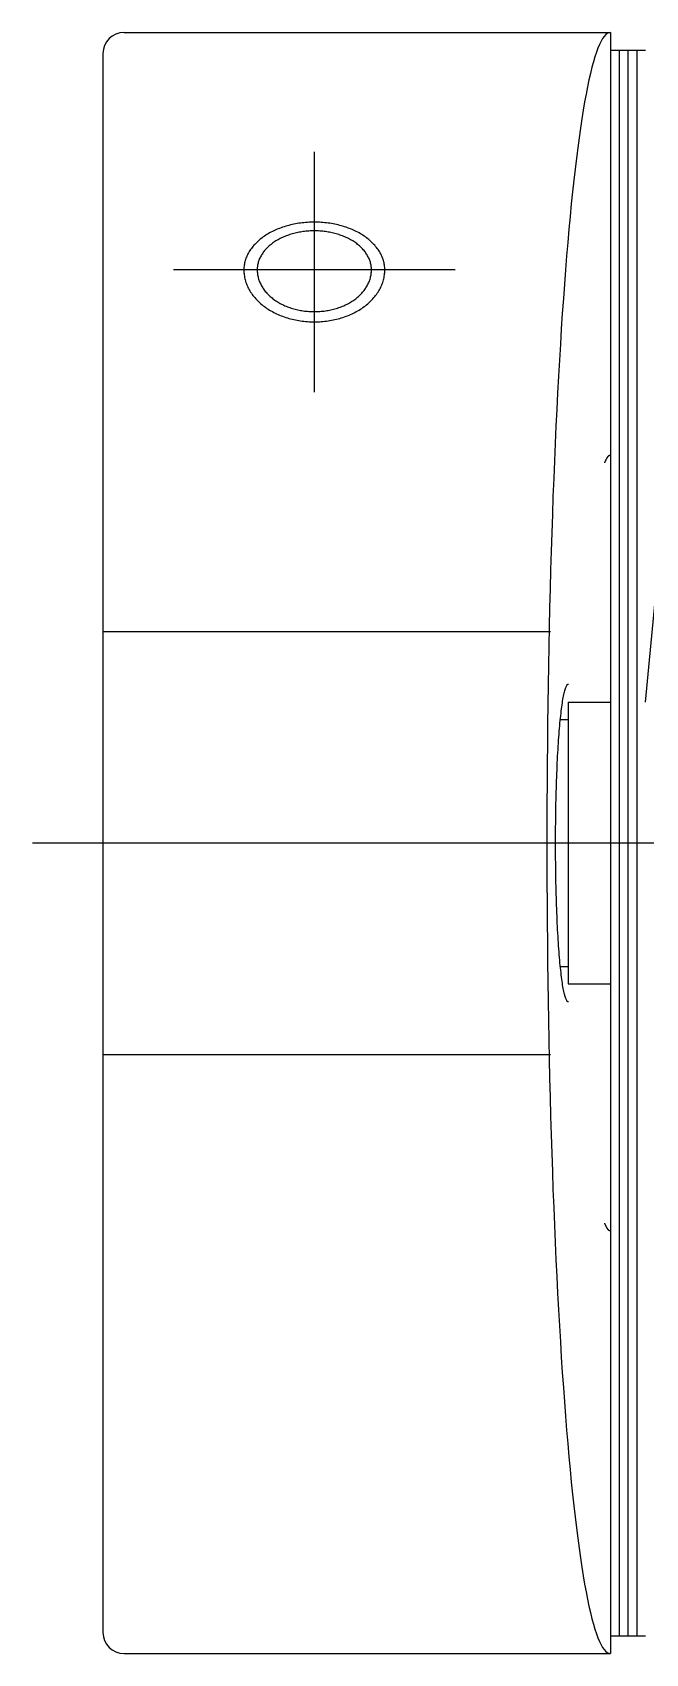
# Model space of a CAD drawing. Extents: x -25 to 156, y -42 to 25.
# Drawn here: x 45.23 to 62.63, y -23 to 23 of the extents above; entities that cross this region are included whole.
import ezdxf

# ---------------------------------------------------------------- set-up
doc = ezdxf.new("R2010")
doc.units = 0
doc.linetypes.add('CENTER', pattern=[50.8, 31.75, -6.35, 6.35, -6.35])
doc.linetypes.add('DASHED', pattern=[19.05, 12.7, -6.35])
doc.layers.get('0').update_dxf_attribs({"linetype": 'CONTINUOUS'})
doc.layers.add('CENTER', color=1, linetype='CENTER')

msp = doc.modelspace()

# ---------------------------------------------------------------- linework, layer by layer
at = {"color": 7, "linetype": 'CONTINUOUS'}
for p, q in [((47.827, 23), (61.627, 23)), ((61.627, 23), (61.627, -23)), ((62.627, 4), (64.427, 23)), ((47.227, 22.4), (47.227, -22.4)), ((61.627, 22.5), (62.627, 22.5)), ((61.877, 22.5), (61.877, -22.5)), ((62.127, 22.5), (62.127, -22.5)), ((62.377, 22.5), (62.377, -22.5)), ((60.427, 4), (60.427, -4)), ((60.427, 4), (61.627, 4)), ((60.198, 3.5), (60.427, 3.5)), ((61.627, 0), (61.627, -23)), ((60.198, -3.5), (60.427, -3.5)), ((60.427, -4), (61.627, -4)), ((61.627, -11), (61.627, -23)), ((61.627, -22.5), (62.627, -22.5)), ((47.827, -23), (61.627, -23))]:
    msp.add_line(p, q, dxfattribs=at)
at = {"color": 3, "linetype": 'DASHED'}
for p, q in [((47.227, 6), (60.913, 6)), ((47.227, -6), (60.913, -6))]:
    msp.add_line(p, q, dxfattribs=at)
at = {"color": 7, "linetype": 'CONTINUOUS'}
for points in [[(61.627, 23, 0), (61.582, 22.993, 0), (61.538, 22.972, 0), (61.494, 22.938, 0), (61.45, 22.889, 0), (61.406, 22.827, 0), (61.362, 22.751, 0), (61.319, 22.661, 0), (61.275, 22.558, 0), (61.232, 22.441, 0), (61.189, 22.311, 0), (61.147, 22.167, 0), (61.104, 22.01, 0), (61.062, 21.839, 0), (61.02, 21.655, 0), (60.979, 21.459, 0), (60.938, 21.249, 0), (60.897, 21.027, 0), (60.857, 20.792, 0), (60.817, 20.544, 0), (60.778, 20.284, 0), (60.739, 20.012, 0), (60.701, 19.728, 0), (60.663, 19.432, 0), (60.627, 19.124, 0), (60.59, 18.805, 0), (60.554, 18.474, 0), (60.519, 18.132, 0), (60.485, 17.779, 0), (60.451, 17.416, 0), (60.418, 17.042, 0), (60.385, 16.658, 0), (60.354, 16.264, 0), (60.323, 15.859, 0), (60.293, 15.446, 0), (60.264, 15.023, 0), (60.235, 14.591, 0), (60.208, 14.15, 0), (60.181, 13.701, 0), (60.155, 13.244, 0), (60.13, 12.778, 0), (60.106, 12.305, 0), (60.083, 11.824, 0), (60.06, 11.337, 0), (60.039, 10.842, 0), (60.019, 10.341, 0), (59.999, 9.834, 0), (59.981, 9.321, 0), (59.964, 8.802, 0), (59.947, 8.278, 0), (59.932, 7.748, 0), (59.917, 7.215, 0), (59.904, 6.677, 0), (59.892, 6.134, 0), (59.88, 5.589, 0), (59.87, 5.039, 0), (59.861, 4.487, 0), (59.853, 3.932, 0), (59.846, 3.375, 0), (59.84, 2.815, 0), (59.835, 2.254, 0), (59.831, 1.692, 0), (59.829, 1.129, 0), (59.827, 0.564, 0), (59.827, 0, 0), (59.827, -0.564, 0), (59.829, -1.129, 0), (59.831, -1.692, 0), (59.835, -2.254, 0), (59.84, -2.815, 0), (59.846, -3.375, 0), (59.853, -3.932, 0), (59.861, -4.487, 0), (59.87, -5.039, 0), (59.88, -5.589, 0), (59.892, -6.134, 0), (59.904, -6.677, 0), (59.917, -7.215, 0), (59.932, -7.748, 0), (59.947, -8.278, 0), (59.964, -8.802, 0), (59.981, -9.321, 0), (59.999, -9.834, 0), (60.019, -10.341, 0), (60.039, -10.842, 0), (60.06, -11.337, 0), (60.083, -11.824, 0), (60.106, -12.305, 0), (60.13, -12.778, 0), (60.155, -13.244, 0), (60.181, -13.701, 0), (60.208, -14.15, 0), (60.235, -14.591, 0), (60.264, -15.023, 0), (60.293, -15.446, 0), (60.323, -15.859, 0), (60.354, -16.264, 0), (60.385, -16.658, 0), (60.418, -17.042, 0), (60.451, -17.416, 0), (60.485, -17.779, 0), (60.519, -18.132, 0), (60.554, -18.474, 0), (60.59, -18.805, 0), (60.627, -19.124, 0), (60.663, -19.432, 0), (60.701, -19.728, 0), (60.739, -20.012, 0), (60.778, -20.284, 0), (60.817, -20.544, 0), (60.857, -20.792, 0), (60.897, -21.027, 0), (60.938, -21.249, 0), (60.979, -21.459, 0), (61.02, -21.655, 0), (61.062, -21.839, 0), (61.104, -22.01, 0), (61.147, -22.167, 0), (61.189, -22.311, 0), (61.232, -22.441, 0), (61.275, -22.558, 0), (61.319, -22.661, 0), (61.362, -22.751, 0), (61.406, -22.827, 0), (61.45, -22.889, 0), (61.494, -22.938, 0), (61.538, -22.972, 0), (61.582, -22.993, 0), (61.627, -23, 0)], [(54.847, 16.264, 0), (54.847, 16.291, 0), (54.846, 16.318, 0), (54.843, 16.345, 0), (54.84, 16.372, 0), (54.835, 16.399, 0), (54.83, 16.426, 0), (54.824, 16.453, 0), (54.816, 16.479, 0), (54.808, 16.506, 0), (54.799, 16.532, 0), (54.789, 16.558, 0), (54.778, 16.584, 0), (54.766, 16.61, 0), (54.753, 16.636, 0), (54.739, 16.661, 0), (54.724, 16.687, 0), (54.709, 16.712, 0), (54.692, 16.736, 0), (54.675, 16.761, 0), (54.656, 16.785, 0), (54.637, 16.808, 0), (54.617, 16.832, 0), (54.596, 16.855, 0), (54.574, 16.878, 0), (54.552, 16.9, 0), (54.529, 16.922, 0), (54.505, 16.944, 0), (54.48, 16.965, 0), (54.454, 16.986, 0), (54.428, 17.006, 0), (54.401, 17.026, 0), (54.373, 17.045, 0), (54.344, 17.064, 0), (54.315, 17.083, 0), (54.285, 17.101, 0), (54.255, 17.118, 0), (54.224, 17.135, 0), (54.192, 17.152, 0), (54.16, 17.168, 0), (54.127, 17.183, 0), (54.094, 17.198, 0), (54.06, 17.212, 0), (54.026, 17.226, 0), (53.991, 17.239, 0), (53.955, 17.251, 0), (53.92, 17.263, 0), (53.883, 17.274, 0), (53.847, 17.285, 0), (53.81, 17.295, 0), (53.773, 17.305, 0), (53.735, 17.313, 0), (53.697, 17.322, 0), (53.659, 17.329, 0), (53.62, 17.336, 0), (53.582, 17.342, 0), (53.543, 17.348, 0), (53.504, 17.353, 0), (53.464, 17.357, 0), (53.425, 17.361, 0), (53.385, 17.364, 0), (53.346, 17.366, 0), (53.306, 17.368, 0), (53.266, 17.369, 0), (53.227, 17.369, 0), (53.187, 17.369, 0), (53.147, 17.368, 0), (53.107, 17.366, 0), (53.068, 17.364, 0), (53.028, 17.361, 0), (52.989, 17.357, 0), (52.949, 17.353, 0), (52.91, 17.348, 0), (52.871, 17.342, 0), (52.833, 17.336, 0), (52.794, 17.329, 0), (52.756, 17.322, 0), (52.718, 17.313, 0), (52.68, 17.305, 0), (52.643, 17.295, 0), (52.606, 17.285, 0), (52.57, 17.274, 0), (52.533, 17.263, 0), (52.498, 17.251, 0), (52.462, 17.239, 0), (52.428, 17.226, 0), (52.393, 17.212, 0), (52.359, 17.198, 0), (52.326, 17.183, 0), (52.293, 17.168, 0), (52.261, 17.152, 0), (52.229, 17.135, 0), (52.198, 17.118, 0), (52.168, 17.101, 0), (52.138, 17.083, 0), (52.109, 17.064, 0), (52.08, 17.045, 0), (52.053, 17.026, 0), (52.026, 17.006, 0), (51.999, 16.986, 0), (51.974, 16.965, 0), (51.949, 16.944, 0), (51.925, 16.922, 0), (51.901, 16.9, 0), (51.879, 16.878, 0), (51.857, 16.855, 0), (51.836, 16.832, 0), (51.816, 16.808, 0), (51.797, 16.785, 0), (51.779, 16.761, 0), (51.761, 16.736, 0), (51.745, 16.712, 0), (51.729, 16.687, 0), (51.714, 16.661, 0), (51.7, 16.636, 0), (51.687, 16.61, 0), (51.675, 16.584, 0), (51.664, 16.558, 0), (51.654, 16.532, 0), (51.645, 16.506, 0), (51.637, 16.479, 0), (51.629, 16.453, 0), (51.623, 16.426, 0), (51.618, 16.399, 0), (51.613, 16.372, 0), (51.61, 16.345, 0), (51.608, 16.318, 0), (51.606, 16.291, 0), (51.605, 16.264, 0)], [(51.605, 16.264, 0), (51.606, 16.234, 0), (51.608, 16.205, 0), (51.61, 16.176, 0), (51.613, 16.147, 0), (51.618, 16.118, 0), (51.623, 16.089, 0), (51.629, 16.061, 0), (51.637, 16.032, 0), (51.645, 16.003, 0), (51.654, 15.975, 0), (51.664, 15.947, 0), (51.675, 15.919, 0), (51.687, 15.891, 0), (51.7, 15.864, 0), (51.714, 15.836, 0), (51.729, 15.809, 0), (51.745, 15.783, 0), (51.761, 15.756, 0), (51.779, 15.73, 0), (51.797, 15.704, 0), (51.816, 15.679, 0), (51.836, 15.653, 0), (51.857, 15.629, 0), (51.879, 15.604, 0), (51.901, 15.58, 0), (51.925, 15.557, 0), (51.949, 15.533, 0), (51.974, 15.511, 0), (51.999, 15.488, 0), (52.026, 15.466, 0), (52.053, 15.445, 0), (52.08, 15.424, 0), (52.109, 15.404, 0), (52.138, 15.384, 0), (52.168, 15.365, 0), (52.198, 15.346, 0), (52.229, 15.328, 0), (52.261, 15.31, 0), (52.293, 15.293, 0), (52.326, 15.277, 0), (52.359, 15.261, 0), (52.393, 15.246, 0), (52.428, 15.231, 0), (52.462, 15.217, 0), (52.498, 15.204, 0), (52.533, 15.191, 0), (52.57, 15.179, 0), (52.606, 15.167, 0), (52.643, 15.156, 0), (52.68, 15.146, 0), (52.718, 15.137, 0), (52.756, 15.128, 0), (52.794, 15.12, 0), (52.833, 15.112, 0), (52.871, 15.106, 0), (52.91, 15.1, 0), (52.949, 15.094, 0), (52.989, 15.09, 0), (53.028, 15.086, 0), (53.068, 15.082, 0), (53.107, 15.08, 0), (53.147, 15.078, 0), (53.187, 15.077, 0), (53.227, 15.077, 0), (53.266, 15.077, 0), (53.306, 15.078, 0), (53.346, 15.08, 0), (53.385, 15.082, 0), (53.425, 15.086, 0), (53.464, 15.09, 0), (53.504, 15.094, 0), (53.543, 15.1, 0), (53.582, 15.106, 0), (53.62, 15.112, 0), (53.659, 15.12, 0), (53.697, 15.128, 0), (53.735, 15.137, 0), (53.773, 15.146, 0), (53.81, 15.156, 0), (53.847, 15.167, 0), (53.883, 15.179, 0), (53.92, 15.191, 0), (53.955, 15.204, 0), (53.991, 15.217, 0), (54.026, 15.231, 0), (54.06, 15.246, 0), (54.094, 15.261, 0), (54.127, 15.277, 0), (54.16, 15.293, 0), (54.192, 15.31, 0), (54.224, 15.328, 0), (54.255, 15.346, 0), (54.285, 15.365, 0), (54.315, 15.384, 0), (54.344, 15.404, 0), (54.373, 15.424, 0), (54.401, 15.445, 0), (54.428, 15.466, 0), (54.454, 15.488, 0), (54.48, 15.511, 0), (54.505, 15.533, 0), (54.529, 15.557, 0), (54.552, 15.58, 0), (54.574, 15.604, 0), (54.596, 15.629, 0), (54.617, 15.653, 0), (54.637, 15.679, 0), (54.656, 15.704, 0), (54.675, 15.73, 0), (54.692, 15.756, 0), (54.709, 15.783, 0), (54.724, 15.809, 0), (54.739, 15.836, 0), (54.753, 15.864, 0), (54.766, 15.891, 0), (54.778, 15.919, 0), (54.789, 15.947, 0), (54.799, 15.975, 0), (54.808, 16.003, 0), (54.816, 16.032, 0), (54.824, 16.061, 0), (54.83, 16.089, 0), (54.835, 16.118, 0), (54.84, 16.147, 0), (54.843, 16.176, 0), (54.846, 16.205, 0), (54.847, 16.234, 0), (54.847, 16.264, 0)], [(61.627, 11, 0), (61.625, 11, 0), (61.624, 11, 0), (61.623, 11, 0), (61.621, 11, 0), (61.62, 11, 0), (61.619, 10.999, 0), (61.617, 10.999, 0), (61.616, 10.999, 0), (61.615, 10.999, 0), (61.614, 10.999, 0), (61.612, 10.998, 0), (61.611, 10.998, 0), (61.61, 10.998, 0), (61.608, 10.998, 0), (61.607, 10.997, 0), (61.606, 10.997, 0), (61.604, 10.996, 0), (61.603, 10.996, 0), (61.602, 10.995, 0), (61.6, 10.995, 0), (61.599, 10.994, 0), (61.598, 10.994, 0), (61.597, 10.993, 0), (61.595, 10.993, 0), (61.594, 10.992, 0), (61.593, 10.991, 0), (61.591, 10.991, 0), (61.59, 10.99, 0), (61.589, 10.989, 0), (61.587, 10.988, 0), (61.586, 10.988, 0), (61.585, 10.987, 0), (61.584, 10.986, 0), (61.582, 10.985, 0), (61.581, 10.984, 0), (61.58, 10.983, 0), (61.578, 10.982, 0), (61.577, 10.982, 0), (61.576, 10.98, 0), (61.575, 10.979, 0), (61.573, 10.978, 0), (61.572, 10.977, 0), (61.571, 10.976, 0), (61.569, 10.975, 0), (61.568, 10.974, 0), (61.567, 10.973, 0), (61.566, 10.972, 0), (61.564, 10.97, 0), (61.563, 10.969, 0), (61.562, 10.968, 0), (61.56, 10.967, 0), (61.559, 10.965, 0), (61.558, 10.964, 0), (61.556, 10.963, 0), (61.555, 10.961, 0), (61.554, 10.96, 0), (61.553, 10.958, 0), (61.551, 10.957, 0), (61.55, 10.955, 0), (61.549, 10.954, 0), (61.547, 10.952, 0), (61.546, 10.951, 0), (61.545, 10.949, 0), (61.543, 10.947, 0), (61.542, 10.946, 0), (61.541, 10.944, 0), (61.54, 10.942, 0), (61.538, 10.941, 0), (61.537, 10.939, 0), (61.536, 10.937, 0), (61.534, 10.935, 0), (61.533, 10.934, 0), (61.532, 10.932, 0), (61.531, 10.93, 0), (61.529, 10.928, 0), (61.528, 10.926, 0), (61.527, 10.924, 0), (61.525, 10.922, 0), (61.524, 10.92, 0), (61.523, 10.918, 0), (61.522, 10.916, 0), (61.52, 10.914, 0), (61.519, 10.912, 0), (61.518, 10.909, 0), (61.516, 10.907, 0), (61.515, 10.905, 0), (61.514, 10.903, 0), (61.512, 10.901, 0), (61.511, 10.898, 0), (61.51, 10.896, 0), (61.509, 10.894, 0), (61.507, 10.891, 0), (61.506, 10.889, 0), (61.505, 10.887, 0), (61.503, 10.884, 0), (61.502, 10.882, 0), (61.501, 10.879, 0), (61.5, 10.877, 0), (61.498, 10.874, 0), (61.497, 10.872, 0), (61.496, 10.869, 0), (61.494, 10.867, 0), (61.493, 10.864, 0), (61.492, 10.861, 0), (61.491, 10.859, 0), (61.489, 10.856, 0), (61.488, 10.853, 0), (61.487, 10.851, 0), (61.485, 10.848, 0), (61.484, 10.845, 0), (61.483, 10.842, 0), (61.482, 10.839, 0), (61.48, 10.836, 0), (61.479, 10.833, 0), (61.478, 10.831, 0), (61.477, 10.828, 0), (61.475, 10.825, 0), (61.474, 10.822, 0), (61.473, 10.819, 0), (61.471, 10.816, 0), (61.47, 10.812, 0), (61.469, 10.809, 0), (61.468, 10.806, 0), (61.466, 10.803, 0), (61.465, 10.8, 0), (61.464, 10.797, 0), (61.462, 10.793, 0), (61.461, 10.79, 0)], [(60.442, 4.496, 0), (60.432, 4.499, 0), (60.423, 4.5, 0), (60.414, 4.497, 0), (60.405, 4.492, 0), (60.396, 4.484, 0), (60.387, 4.473, 0), (60.378, 4.459, 0), (60.369, 4.443, 0), (60.36, 4.423, 0), (60.351, 4.401, 0), (60.342, 4.376, 0), (60.333, 4.348, 0), (60.324, 4.317, 0), (60.315, 4.284, 0), (60.306, 4.248, 0), (60.298, 4.209, 0), (60.289, 4.168, 0), (60.281, 4.124, 0), (60.273, 4.077, 0), (60.264, 4.028, 0), (60.256, 3.976, 0), (60.248, 3.922, 0), (60.24, 3.865, 0), (60.232, 3.805, 0), (60.225, 3.744, 0), (60.217, 3.68, 0), (60.21, 3.613, 0), (60.202, 3.544, 0), (60.195, 3.473, 0), (60.188, 3.4, 0), (60.181, 3.325, 0), (60.175, 3.248, 0), (60.168, 3.168, 0), (60.162, 3.087, 0), (60.156, 3.003, 0), (60.15, 2.918, 0), (60.144, 2.83, 0), (60.138, 2.741, 0), (60.133, 2.651, 0), (60.127, 2.558, 0), (60.122, 2.464, 0), (60.117, 2.368, 0), (60.112, 2.271, 0), (60.108, 2.173, 0), (60.104, 2.073, 0), (60.1, 1.972, 0), (60.096, 1.869, 0), (60.092, 1.765, 0), (60.089, 1.66, 0), (60.085, 1.555, 0), (60.082, 1.448, 0), (60.079, 1.34, 0), (60.077, 1.231, 0), (60.074, 1.122, 0), (60.072, 1.012, 0), (60.07, 0.901, 0), (60.068, 0.79, 0), (60.067, 0.678, 0), (60.066, 0.565, 0), (60.065, 0.453, 0), (60.064, 0.34, 0), (60.063, 0.227, 0), (60.063, 0.113, 0), (60.063, 0, 0), (60.063, -0.113, 0), (60.063, -0.227, 0), (60.064, -0.34, 0), (60.065, -0.453, 0), (60.066, -0.565, 0), (60.067, -0.678, 0), (60.068, -0.79, 0), (60.07, -0.901, 0), (60.072, -1.012, 0), (60.074, -1.122, 0), (60.077, -1.231, 0), (60.079, -1.34, 0), (60.082, -1.448, 0), (60.085, -1.555, 0), (60.089, -1.66, 0), (60.092, -1.765, 0), (60.096, -1.869, 0), (60.1, -1.972, 0), (60.104, -2.073, 0), (60.108, -2.173, 0), (60.112, -2.271, 0), (60.117, -2.368, 0), (60.122, -2.464, 0), (60.127, -2.558, 0), (60.133, -2.651, 0), (60.138, -2.741, 0), (60.144, -2.83, 0), (60.15, -2.918, 0), (60.156, -3.003, 0), (60.162, -3.087, 0), (60.168, -3.168, 0), (60.175, -3.248, 0), (60.181, -3.325, 0), (60.188, -3.4, 0), (60.195, -3.473, 0), (60.202, -3.544, 0), (60.21, -3.613, 0), (60.217, -3.68, 0), (60.225, -3.744, 0), (60.232, -3.805, 0), (60.24, -3.865, 0), (60.248, -3.922, 0), (60.256, -3.976, 0), (60.264, -4.028, 0), (60.273, -4.077, 0), (60.281, -4.124, 0), (60.289, -4.168, 0), (60.298, -4.209, 0), (60.306, -4.248, 0), (60.315, -4.284, 0), (60.324, -4.317, 0), (60.333, -4.348, 0), (60.342, -4.376, 0), (60.351, -4.401, 0), (60.36, -4.423, 0), (60.369, -4.443, 0), (60.378, -4.459, 0), (60.387, -4.473, 0), (60.396, -4.484, 0), (60.405, -4.492, 0), (60.414, -4.497, 0), (60.423, -4.5, 0), (60.432, -4.499, 0), (60.442, -4.496, 0)], [(61.461, -10.79, 0), (61.462, -10.793, 0), (61.464, -10.797, 0), (61.465, -10.8, 0), (61.466, -10.803, 0), (61.468, -10.806, 0), (61.469, -10.809, 0), (61.47, -10.812, 0), (61.471, -10.816, 0), (61.473, -10.819, 0), (61.474, -10.822, 0), (61.475, -10.825, 0), (61.477, -10.828, 0), (61.478, -10.831, 0), (61.479, -10.833, 0), (61.48, -10.836, 0), (61.482, -10.839, 0), (61.483, -10.842, 0), (61.484, -10.845, 0), (61.485, -10.848, 0), (61.487, -10.851, 0), (61.488, -10.853, 0), (61.489, -10.856, 0), (61.491, -10.859, 0), (61.492, -10.861, 0), (61.493, -10.864, 0), (61.494, -10.867, 0), (61.496, -10.869, 0), (61.497, -10.872, 0), (61.498, -10.874, 0), (61.5, -10.877, 0), (61.501, -10.879, 0), (61.502, -10.882, 0), (61.503, -10.884, 0), (61.505, -10.887, 0), (61.506, -10.889, 0), (61.507, -10.891, 0), (61.509, -10.894, 0), (61.51, -10.896, 0), (61.511, -10.898, 0), (61.512, -10.901, 0), (61.514, -10.903, 0), (61.515, -10.905, 0), (61.516, -10.907, 0), (61.518, -10.909, 0), (61.519, -10.912, 0), (61.52, -10.914, 0), (61.522, -10.916, 0), (61.523, -10.918, 0), (61.524, -10.92, 0), (61.525, -10.922, 0), (61.527, -10.924, 0), (61.528, -10.926, 0), (61.529, -10.928, 0), (61.531, -10.93, 0), (61.532, -10.932, 0), (61.533, -10.934, 0), (61.534, -10.935, 0), (61.536, -10.937, 0), (61.537, -10.939, 0), (61.538, -10.941, 0), (61.54, -10.942, 0), (61.541, -10.944, 0), (61.542, -10.946, 0), (61.543, -10.947, 0), (61.545, -10.949, 0), (61.546, -10.951, 0), (61.547, -10.952, 0), (61.549, -10.954, 0), (61.55, -10.955, 0), (61.551, -10.957, 0), (61.553, -10.958, 0), (61.554, -10.96, 0), (61.555, -10.961, 0), (61.556, -10.963, 0), (61.558, -10.964, 0), (61.559, -10.965, 0), (61.56, -10.967, 0), (61.562, -10.968, 0), (61.563, -10.969, 0), (61.564, -10.97, 0), (61.566, -10.972, 0), (61.567, -10.973, 0), (61.568, -10.974, 0), (61.569, -10.975, 0), (61.571, -10.976, 0), (61.572, -10.977, 0), (61.573, -10.978, 0), (61.575, -10.979, 0), (61.576, -10.98, 0), (61.577, -10.982, 0), (61.578, -10.982, 0), (61.58, -10.983, 0), (61.581, -10.984, 0), (61.582, -10.985, 0), (61.584, -10.986, 0), (61.585, -10.987, 0), (61.586, -10.988, 0), (61.587, -10.988, 0), (61.589, -10.989, 0), (61.59, -10.99, 0), (61.591, -10.991, 0), (61.593, -10.991, 0), (61.594, -10.992, 0), (61.595, -10.993, 0), (61.597, -10.993, 0), (61.598, -10.994, 0), (61.599, -10.994, 0), (61.6, -10.995, 0), (61.602, -10.995, 0), (61.603, -10.996, 0), (61.604, -10.996, 0), (61.606, -10.997, 0), (61.607, -10.997, 0), (61.608, -10.998, 0), (61.61, -10.998, 0), (61.611, -10.998, 0), (61.612, -10.998, 0), (61.614, -10.999, 0), (61.615, -10.999, 0), (61.616, -10.999, 0), (61.617, -10.999, 0), (61.619, -10.999, 0), (61.62, -11, 0), (61.621, -11, 0), (61.623, -11, 0), (61.624, -11, 0), (61.625, -11, 0), (61.627, -11, 0)]]:
    msp.add_polyline3d(points, dxfattribs=at)
at = {"color": 3, "linetype": 'CONTINUOUS'}
for points in [[(55.227, 16.264, 0), (55.226, 16.297, 0), (55.224, 16.33, 0), (55.221, 16.363, 0), (55.217, 16.396, 0), (55.212, 16.429, 0), (55.205, 16.462, 0), (55.197, 16.495, 0), (55.188, 16.527, 0), (55.178, 16.56, 0), (55.167, 16.592, 0), (55.154, 16.624, 0), (55.14, 16.656, 0), (55.126, 16.688, 0), (55.11, 16.719, 0), (55.093, 16.75, 0), (55.074, 16.781, 0), (55.055, 16.812, 0), (55.035, 16.842, 0), (55.013, 16.872, 0), (54.99, 16.901, 0), (54.967, 16.93, 0), (54.942, 16.959, 0), (54.916, 16.987, 0), (54.889, 17.015, 0), (54.862, 17.042, 0), (54.833, 17.069, 0), (54.803, 17.096, 0), (54.773, 17.122, 0), (54.741, 17.147, 0), (54.708, 17.172, 0), (54.675, 17.196, 0), (54.641, 17.22, 0), (54.606, 17.243, 0), (54.57, 17.266, 0), (54.533, 17.288, 0), (54.495, 17.309, 0), (54.457, 17.33, 0), (54.418, 17.35, 0), (54.378, 17.369, 0), (54.338, 17.388, 0), (54.297, 17.406, 0), (54.255, 17.424, 0), (54.212, 17.44, 0), (54.169, 17.456, 0), (54.126, 17.472, 0), (54.082, 17.486, 0), (54.037, 17.5, 0), (53.992, 17.513, 0), (53.946, 17.525, 0), (53.9, 17.537, 0), (53.854, 17.548, 0), (53.807, 17.558, 0), (53.76, 17.567, 0), (53.712, 17.576, 0), (53.665, 17.583, 0), (53.617, 17.59, 0), (53.569, 17.596, 0), (53.52, 17.601, 0), (53.471, 17.606, 0), (53.423, 17.61, 0), (53.374, 17.612, 0), (53.325, 17.614, 0), (53.276, 17.616, 0), (53.227, 17.616, 0), (53.178, 17.616, 0), (53.128, 17.614, 0), (53.079, 17.612, 0), (53.031, 17.61, 0), (52.982, 17.606, 0), (52.933, 17.601, 0), (52.885, 17.596, 0), (52.836, 17.59, 0), (52.788, 17.583, 0), (52.741, 17.576, 0), (52.693, 17.567, 0), (52.646, 17.558, 0), (52.599, 17.548, 0), (52.553, 17.537, 0), (52.507, 17.525, 0), (52.461, 17.513, 0), (52.416, 17.5, 0), (52.371, 17.486, 0), (52.327, 17.472, 0), (52.284, 17.456, 0), (52.241, 17.44, 0), (52.198, 17.424, 0), (52.157, 17.406, 0), (52.115, 17.388, 0), (52.075, 17.369, 0), (52.035, 17.35, 0), (51.996, 17.33, 0), (51.958, 17.309, 0), (51.92, 17.288, 0), (51.883, 17.266, 0), (51.847, 17.243, 0), (51.812, 17.22, 0), (51.778, 17.196, 0), (51.745, 17.172, 0), (51.712, 17.147, 0), (51.681, 17.122, 0), (51.65, 17.096, 0), (51.62, 17.069, 0), (51.591, 17.042, 0), (51.564, 17.015, 0), (51.537, 16.987, 0), (51.511, 16.959, 0), (51.486, 16.93, 0), (51.463, 16.901, 0), (51.44, 16.872, 0), (51.419, 16.842, 0), (51.398, 16.812, 0), (51.379, 16.781, 0), (51.361, 16.75, 0), (51.343, 16.719, 0), (51.328, 16.688, 0), (51.313, 16.656, 0), (51.299, 16.624, 0), (51.286, 16.592, 0), (51.275, 16.56, 0), (51.265, 16.527, 0), (51.256, 16.495, 0), (51.248, 16.462, 0), (51.242, 16.429, 0), (51.236, 16.396, 0), (51.232, 16.363, 0), (51.229, 16.33, 0), (51.227, 16.297, 0), (51.227, 16.264, 0)], [(51.227, 16.264, 0), (51.227, 16.227, 0), (51.229, 16.191, 0), (51.232, 16.155, 0), (51.236, 16.119, 0), (51.242, 16.083, 0), (51.248, 16.047, 0), (51.256, 16.011, 0), (51.265, 15.976, 0), (51.275, 15.94, 0), (51.286, 15.905, 0), (51.299, 15.87, 0), (51.313, 15.835, 0), (51.328, 15.8, 0), (51.343, 15.766, 0), (51.361, 15.732, 0), (51.379, 15.699, 0), (51.398, 15.665, 0), (51.419, 15.633, 0), (51.44, 15.6, 0), (51.463, 15.568, 0), (51.486, 15.536, 0), (51.511, 15.505, 0), (51.537, 15.474, 0), (51.564, 15.444, 0), (51.591, 15.414, 0), (51.62, 15.384, 0), (51.65, 15.355, 0), (51.681, 15.327, 0), (51.712, 15.3, 0), (51.745, 15.272, 0), (51.778, 15.246, 0), (51.812, 15.22, 0), (51.847, 15.195, 0), (51.883, 15.17, 0), (51.92, 15.146, 0), (51.958, 15.123, 0), (51.996, 15.1, 0), (52.035, 15.078, 0), (52.075, 15.057, 0), (52.115, 15.036, 0), (52.157, 15.017, 0), (52.198, 14.998, 0), (52.241, 14.979, 0), (52.284, 14.962, 0), (52.327, 14.945, 0), (52.371, 14.929, 0), (52.416, 14.914, 0), (52.461, 14.9, 0), (52.507, 14.886, 0), (52.553, 14.874, 0), (52.599, 14.862, 0), (52.646, 14.851, 0), (52.693, 14.841, 0), (52.741, 14.832, 0), (52.788, 14.823, 0), (52.836, 14.816, 0), (52.885, 14.809, 0), (52.933, 14.804, 0), (52.982, 14.799, 0), (53.031, 14.795, 0), (53.079, 14.792, 0), (53.128, 14.789, 0), (53.178, 14.788, 0), (53.227, 14.788, 0), (53.276, 14.788, 0), (53.325, 14.789, 0), (53.374, 14.792, 0), (53.423, 14.795, 0), (53.471, 14.799, 0), (53.52, 14.804, 0), (53.569, 14.809, 0), (53.617, 14.816, 0), (53.665, 14.823, 0), (53.712, 14.832, 0), (53.76, 14.841, 0), (53.807, 14.851, 0), (53.854, 14.862, 0), (53.9, 14.874, 0), (53.946, 14.886, 0), (53.992, 14.9, 0), (54.037, 14.914, 0), (54.082, 14.929, 0), (54.126, 14.945, 0), (54.169, 14.962, 0), (54.212, 14.979, 0), (54.255, 14.998, 0), (54.297, 15.017, 0), (54.338, 15.036, 0), (54.378, 15.057, 0), (54.418, 15.078, 0), (54.457, 15.1, 0), (54.495, 15.123, 0), (54.533, 15.146, 0), (54.57, 15.17, 0), (54.606, 15.195, 0), (54.641, 15.22, 0), (54.675, 15.246, 0), (54.708, 15.272, 0), (54.741, 15.3, 0), (54.773, 15.327, 0), (54.803, 15.355, 0), (54.833, 15.384, 0), (54.862, 15.414, 0), (54.889, 15.444, 0), (54.916, 15.474, 0), (54.942, 15.505, 0), (54.967, 15.536, 0), (54.99, 15.568, 0), (55.013, 15.6, 0), (55.035, 15.633, 0), (55.055, 15.665, 0), (55.074, 15.699, 0), (55.093, 15.732, 0), (55.11, 15.766, 0), (55.126, 15.8, 0), (55.14, 15.835, 0), (55.154, 15.87, 0), (55.167, 15.905, 0), (55.178, 15.94, 0), (55.188, 15.976, 0), (55.197, 16.011, 0), (55.205, 16.047, 0), (55.212, 16.083, 0), (55.217, 16.119, 0), (55.221, 16.155, 0), (55.224, 16.191, 0), (55.226, 16.227, 0), (55.227, 16.264, 0)]]:
    msp.add_polyline3d(points, dxfattribs=at)
at = {"color": 7, "linetype": 'CONTINUOUS'}
for centre, start, end in [((47.827, 22.4), 90, 180), ((47.827, -22.4), 180, 270)]:
    msp.add_arc(centre, 0.6, start, end, dxfattribs=at)
at = {"layer": 'CENTER', "color": 1, "linetype": 'CENTER'}
for p, q in [((53.227, 12.788), (53.227, 19.616)), ((57.227, 16.263), (49.227, 16.263)), ((45.227, 0), (93.227, 0))]:
    msp.add_line(p, q, dxfattribs=at)

doc.saveas('drawing.dxf')
